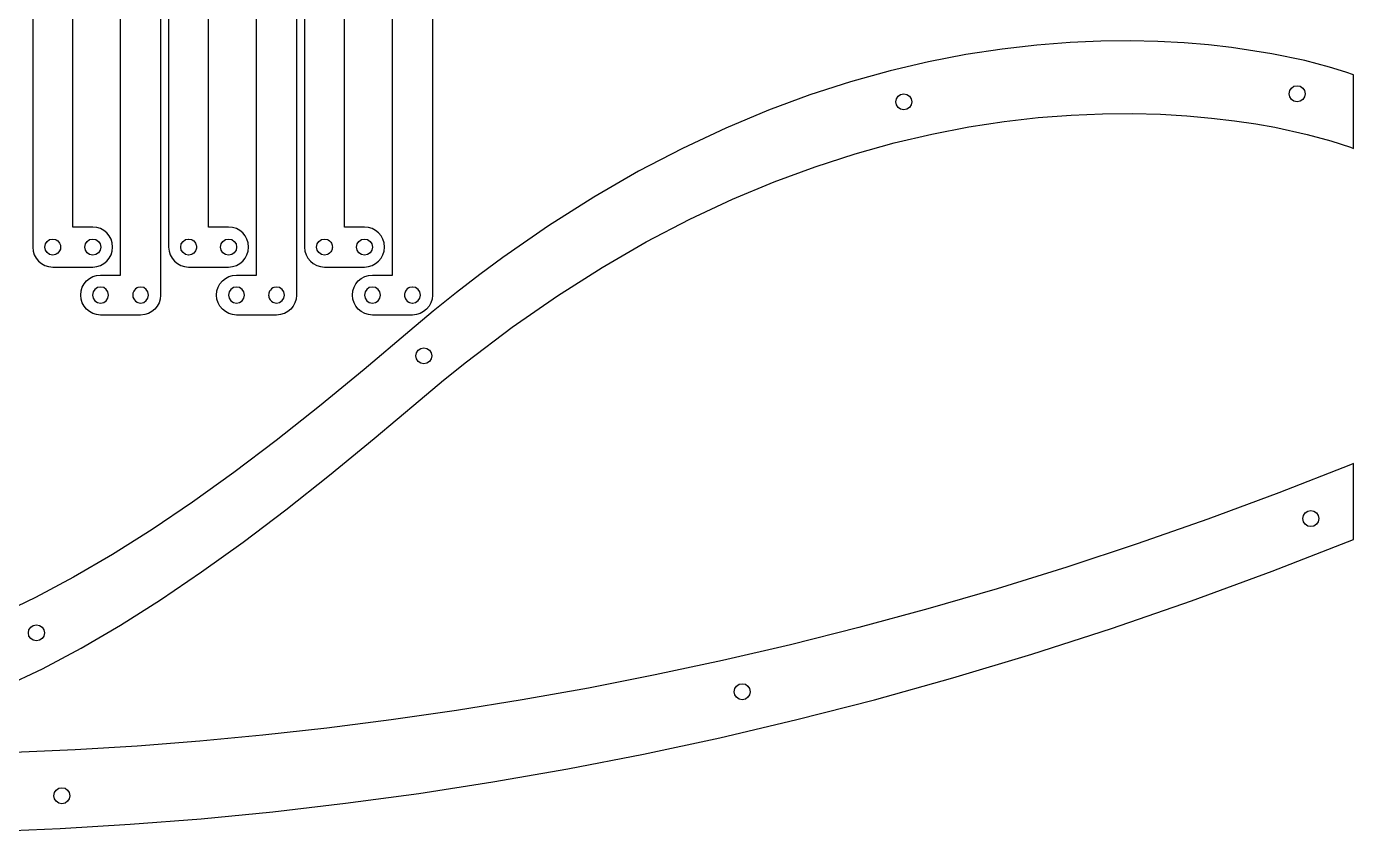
# Model space of a CAD drawing. Extents: x -265 to 665, y -93 to 439.
# Drawn here: x 193.2 to 525.2, y -92 to 109.2 of the extents above; entities that cross this region are included whole.
import ezdxf

# ---------------------------------------------------------------- set-up
doc = ezdxf.new("R2010")
doc.units = 0

msp = doc.modelspace()

# ---------------------------------------------------------------- linework, layer by layer
at = {"layer": 'Calque 1'}
for p, q in [((194.73, 330.577), (194.73, 54.0771)), ((228.729, 330.577), (228.729, 54.0771)), ((262.728, 330.577), (262.728, 54.0771)), ((204.729, 59.074), (204.729, 325.575)), ((238.728, 59.074), (238.728, 325.575)), ((272.727, 59.074), (272.727, 325.575)), ((226.729, 318.575), (226.729, 42.0751)), ((260.728, 318.575), (260.728, 42.0751)), ((294.727, 318.575), (294.727, 42.0751)), ((216.73, 47.0731), (216.73, 313.573)), ((250.728, 47.0731), (250.728, 313.573)), ((284.727, 47.0731), (284.727, 313.573)), ((437.229, 103.581), (428.206, 102.196)), ((445.92, 104.58), (437.229, 103.581)), ((454.263, 105.229), (445.92, 104.58)), ((461.957, 105.558), (454.263, 105.229)), ((469.283, 105.629), (461.957, 105.558)), ((476.228, 105.473), (469.283, 105.629)), ((482.779, 105.123), (476.228, 105.473)), ((488.918, 104.61), (482.779, 105.123)), ((494.633, 103.964), (488.918, 104.61)), ((504.729, 102.403), (494.633, 103.964)), ((418.872, 100.39), (409.244, 98.1283)), ((428.206, 102.196), (418.872, 100.39)), ((512.947, 100.691), (504.729, 102.403)), ((519.17, 99.0795), (512.947, 100.691)), ((409.244, 98.1283), (399.34, 95.3753)), ((523.276, 97.8201), (519.17, 99.0795)), ((525.152, 97.1639), (523.276, 97.8201)), ((525.152, 78.7497), (525.152, 97.1639)), ((399.34, 95.3753), (389.178, 92.0963)), ((509.047, 92.4128), (509.203, 93.1912)), ((509.203, 93.1912), (509.632, 93.827)), ((509.632, 93.827), (510.267, 94.2556)), ((510.267, 94.2556), (511.047, 94.4128)), ((511.047, 94.4128), (511.825, 94.2556)), ((511.825, 94.2556), (512.46, 93.827)), ((512.46, 93.827), (512.889, 93.1912)), ((512.889, 93.1912), (513.048, 92.4128)), ((389.178, 92.0963), (378.774, 88.2559)), ((410.635, 90.3707), (410.792, 91.1491)), ((410.792, 89.5921), (410.635, 90.3705)), ((410.792, 91.1491), (411.22, 91.7847)), ((411.22, 91.7847), (411.858, 92.2133)), ((411.858, 92.2133), (412.636, 92.3704)), ((412.636, 92.3704), (413.414, 92.2133)), ((413.414, 92.2133), (414.049, 91.7847)), ((414.049, 91.7847), (414.477, 91.1491)), ((414.477, 91.1491), (414.636, 90.3705)), ((414.636, 90.3707), (414.477, 89.5921)), ((509.203, 91.6344), (509.047, 92.4128)), ((509.632, 90.9989), (509.203, 91.6344)), ((510.267, 90.5702), (509.632, 90.9989)), ((511.047, 90.4131), (510.267, 90.5702)), ((511.825, 90.5702), (511.047, 90.4131)), ((512.46, 90.9989), (511.825, 90.5702)), ((512.889, 91.6344), (512.46, 90.9989)), ((513.048, 92.4128), (512.889, 91.6344)), ((378.774, 88.2559), (368.151, 83.8189)), ((411.22, 88.956), (410.792, 89.5921)), ((411.858, 88.5274), (411.22, 88.956)), ((412.636, 88.3702), (411.858, 88.5274)), ((413.414, 88.5274), (412.636, 88.3702)), ((414.049, 88.9563), (413.414, 88.5274)), ((414.477, 89.5921), (414.049, 88.9563)), ((437.761, 85.4519), (446.301, 86.4321)), ((446.301, 86.4321), (454.501, 87.069)), ((454.501, 87.069), (462.335, 87.3979)), ((462.335, 87.3979), (469.786, 87.4537)), ((469.786, 87.4537), (476.837, 87.2714)), ((476.837, 87.2714), (483.473, 86.8859)), ((483.473, 86.8859), (489.674, 86.3316)), ((489.674, 86.3316), (495.424, 85.6432)), ((368.151, 83.8189), (357.322, 78.7505)), ((419.711, 82.32), (428.889, 84.093)), ((428.889, 84.093), (437.761, 85.4519)), ((495.424, 85.6432), (500.707, 84.8555)), ((500.707, 84.8555), (505.504, 84.0035)), ((505.504, 84.0035), (513.582, 82.2446)), ((400.489, 77.3908), (410.236, 80.0978)), ((410.236, 80.0978), (419.711, 82.32)), ((513.582, 82.2446), (519.519, 80.6444)), ((519.519, 80.6444), (524.43, 79.0307)), ((357.322, 78.7505), (346.307, 73.0154)), ((390.485, 74.1642), (400.489, 77.3908)), ((524.43, 79.0307), (525.152, 78.7497)), ((380.238, 70.382), (390.485, 74.1642)), ((346.307, 73.0154), (335.126, 66.5784)), ((369.768, 66.0095), (380.238, 70.382)), ((335.126, 66.5784), (323.794, 59.4045)), ((359.092, 61.0113), (369.768, 66.0095)), ((348.228, 55.3521), (359.092, 61.0113)), ((209.729, 59.0746), (204.729, 59.0746)), ((210.74, 58.9732), (209.72982, 59.074535)), ((211.679, 58.6827), (210.739466, 58.973212)), ((212.528, 58.2229), (211.678689, 58.682745)), ((213.268, 57.6133), (212.528491, 58.222899)), ((213.878, 56.8738), (213.268401, 57.613309)), ((214.337, 56.0242), (213.877155, 56.873776)), ((243.728, 59.0746), (238.728, 59.0746)), ((244.739, 58.9732), (243.72882, 59.074535)), ((245.678, 58.6827), (244.738466, 58.973212)), ((246.528, 58.2229), (245.678424, 58.682745)), ((247.267, 57.6133), (246.527755, 58.222899)), ((247.876, 56.8738), (247.266403, 57.613309)), ((248.336, 56.0242), (247.876155, 56.873776)), ((277.727, 59.0746), (272.727, 59.0746)), ((278.737, 58.9732), (277.72682, 59.074535)), ((279.677, 58.6827), (278.737466, 58.973212)), ((280.527, 58.2229), (279.677424, 58.682745)), ((281.266, 57.6133), (280.526755, 58.222899)), ((281.875, 56.8738), (281.265401, 57.613309)), ((282.335, 56.0242), (281.875155, 56.873776)), ((323.794, 59.4045), (312.332, 51.4585)), ((194.73, 54.0771), (194.831335, 53.06666)), ((197.905, 53.3014), (197.748896, 54.077422)), ((197.749, 54.0774), (197.905633, 54.853951)), ((198.331, 52.6672), (197.904492, 53.301405)), ((197.905, 54.854), (198.331772, 55.488205)), ((198.332, 55.4882), (198.965412, 55.91656)), ((198.966, 55.9165), (199.741757, 56.075514)), ((199.741, 56.0755), (199.76, 56.0755)), ((199.76, 56.0755), (200.447122, 55.937123)), ((200.447, 55.9372), (200.616598, 55.860735)), ((200.617, 55.8607), (201.022606, 55.587386)), ((201.022, 55.5874), (201.278381, 55.320171)), ((201.279, 55.3201), (201.453096, 55.061073)), ((201.648, 53.5808), (201.451679, 53.090792)), ((201.453, 55.0611), (201.647469, 54.576384)), ((201.647, 54.5764), (201.687746, 54.376111)), ((201.688, 53.7803), (201.647783, 53.580804)), ((201.688, 54.3761), (201.711812, 54.078444)), ((201.712, 54.0763), (201.688187, 53.780232)), ((201.712, 54.0785), (201.712, 54.0758)), ((207.906, 53.2987), (207.748838, 54.077103)), ((207.749, 54.0771), (207.906427, 54.855503)), ((207.906, 54.8555), (208.334624, 55.491028)), ((208.335, 52.6629), (207.906376, 53.298693)), ((208.335, 55.4911), (208.970528, 55.919724)), ((208.97, 55.9197), (209.748403, 56.076862)), ((209.749, 56.0769), (210.527403, 55.919738)), ((210.527, 55.9197), (211.162793, 55.49134)), ((211.163, 55.4913), (211.59136, 54.855507)), ((211.592, 53.2985), (211.163376, 52.662707)), ((211.591, 54.8555), (211.748162, 54.077097)), ((211.748, 54.0771), (211.591102, 53.298432)), ((211.748, 54.0771), (211.748, 54.0771)), ((214.628, 55.0847), (214.337752, 56.024234)), ((214.729, 54.0745), (214.627665, 55.08468)), ((214.628, 53.0643), (214.729335, 54.07448)), ((228.729, 54.0771), (228.830335, 53.06666)), ((231.904, 53.3014), (231.747631, 54.077422)), ((231.748, 54.0774), (231.904633, 54.853951)), ((232.33, 52.6672), (231.903757, 53.301405)), ((231.904, 54.854), (232.330772, 55.488205)), ((232.331, 55.4882), (232.964412, 55.91656)), ((232.965, 55.9165), (233.740757, 56.075514)), ((233.74, 56.0755), (233.759, 56.0755)), ((233.759, 56.0755), (234.446122, 55.937123)), ((234.446, 55.9372), (234.615598, 55.860735)), ((234.616, 55.8607), (235.021606, 55.587386)), ((235.021, 55.5874), (235.277381, 55.320171)), ((235.278, 55.3201), (235.452096, 55.061073)), ((235.647, 53.5808), (235.450679, 53.090792)), ((235.452, 55.0611), (235.646469, 54.576384)), ((235.646, 54.5764), (235.68701, 54.376111)), ((235.687, 53.7803), (235.646783, 53.580804)), ((235.687, 54.3761), (235.710813, 54.078444)), ((235.711, 54.0763), (235.687188, 53.780232)), ((235.711, 54.0785), (235.711, 54.0758)), ((241.748, 54.0771), (241.905162, 54.855503)), ((241.905, 53.2987), (241.748102, 54.077103)), ((242.333, 52.6629), (241.904376, 53.298693)), ((241.905, 54.8555), (242.333624, 55.491028)), ((242.334, 55.4911), (242.969793, 55.919724)), ((242.97, 55.9197), (243.748139, 56.076862)), ((243.748, 56.0769), (244.526403, 55.919738)), ((244.526, 55.9197), (245.161793, 55.49134)), ((245.59, 53.2985), (245.161376, 52.662707)), ((245.162, 55.4913), (245.590624, 54.855507)), ((245.59, 54.8555), (245.746898, 54.077097)), ((245.747, 54.0771), (245.590102, 53.298432)), ((245.747, 54.0771), (245.747, 54.0771)), ((248.627, 55.0847), (248.336488, 56.024234)), ((248.728, 54.0745), (248.626929, 55.08468)), ((248.627, 53.0643), (248.728071, 54.07448)), ((262.728, 54.0771), (262.829335, 53.06666)), ((265.903, 53.3014), (265.746631, 54.077422)), ((265.747, 54.0774), (265.903633, 54.853951)), ((265.903, 54.854), (266.329772, 55.488205)), ((266.33, 52.6672), (265.903492, 53.301405)), ((266.33, 55.4882), (266.963412, 55.91656)), ((266.964, 55.9165), (267.739757, 56.075514)), ((267.739, 56.0755), (267.758, 56.0755)), ((267.758, 56.0755), (268.445122, 55.937123)), ((268.445, 55.9372), (268.614598, 55.860735)), ((268.615, 55.8607), (269.020606, 55.587386)), ((269.02, 55.5874), (269.276381, 55.320171)), ((269.277, 55.3201), (269.451096, 55.061073)), ((269.646, 53.5808), (269.449679, 53.090792)), ((269.451, 55.0611), (269.645469, 54.576384)), ((269.645, 54.5764), (269.685746, 54.376111)), ((269.686, 53.7803), (269.645783, 53.580804)), ((269.686, 54.3761), (269.709812, 54.078444)), ((269.71, 54.0763), (269.686187, 53.780232)), ((269.71, 54.0785), (269.71, 54.0758)), ((275.747, 54.0771), (275.904162, 54.855503)), ((275.904, 53.2987), (275.747102, 54.077103)), ((276.332, 52.6629), (275.903376, 53.298693)), ((275.904, 54.8555), (276.332624, 55.491028)), ((276.333, 55.4911), (276.968793, 55.919724)), ((276.968, 55.9197), (277.746403, 56.076862)), ((277.747, 56.0769), (278.525139, 55.919738)), ((278.525, 55.9197), (279.160793, 55.49134)), ((279.589, 53.2985), (279.160376, 52.662707)), ((279.161, 55.4913), (279.589624, 54.855507)), ((279.589, 54.8555), (279.746162, 54.077097)), ((279.747, 54.0771), (279.589838, 53.298432)), ((279.747, 54.0771), (279.747, 54.0771)), ((282.626, 55.0847), (282.335488, 56.024234)), ((282.727, 54.0745), (282.625929, 55.08468)), ((282.626, 53.0643), (282.727071, 54.07448)), ((337.193, 48.9963), (348.228, 55.3521)), ((194.832, 53.0667), (195.120131, 52.132987)), ((195.12, 52.133), (195.125027, 52.120035)), ((195.125, 52.12), (195.579289, 51.281801)), ((195.579, 51.2818), (195.584027, 51.271217)), ((195.584, 51.2712), (196.19016, 50.536188)), ((196.19, 50.5362), (196.929509, 49.926601)), ((196.93, 49.9266), (197.776401, 49.468342)), ((198.964, 52.2385), (198.331117, 52.667124)), ((199.739, 52.079), (198.964036, 52.238544)), ((199.763, 52.079), (199.739, 52.079)), ((200.444, 52.2163), (199.763493, 52.078981)), ((200.619, 52.2949), (200.443846, 52.216319)), ((201.022, 52.5669), (200.618776, 52.294909)), ((201.282, 52.8397), (201.022179, 52.566915)), ((201.451, 53.0908), (201.281402, 52.839711)), ((208.97, 52.2343), (208.334207, 52.662924)), ((209.749, 52.0772), (208.970597, 52.234362)), ((210.527, 52.2343), (209.748332, 52.077138)), ((211.163, 52.6627), (210.527472, 52.23434)), ((211.679, 49.466), (212.528311, 49.925845)), ((212.528, 49.9258), (213.267509, 50.535399)), ((213.268, 50.5354), (213.877599, 51.274909)), ((213.878, 51.2749), (214.337845, 52.124476)), ((214.337, 52.1245), (214.627248, 53.064299)), ((228.831, 53.0667), (229.119131, 52.132987)), ((229.119, 52.133), (229.124027, 52.120035)), ((229.124, 52.12), (229.578289, 51.281801)), ((229.578, 51.2818), (229.583027, 51.271217)), ((229.583, 51.2712), (230.18916, 50.536188)), ((230.189, 50.5362), (230.928509, 49.926601)), ((230.929, 49.9266), (231.775401, 49.468342)), ((232.963, 52.2385), (232.330117, 52.667124)), ((233.738, 52.079), (232.963036, 52.238544)), ((233.762, 52.079), (233.738, 52.079)), ((234.443, 52.2163), (233.762493, 52.078981)), ((234.618, 52.2949), (234.442846, 52.216319)), ((235.021, 52.5669), (234.617776, 52.294909)), ((235.281, 52.8397), (235.021179, 52.566915)), ((235.45, 53.0908), (235.280402, 52.839711)), ((242.969, 52.2343), (242.333207, 52.662924)), ((243.748, 52.0772), (242.969597, 52.234362)), ((244.526, 52.2343), (243.747332, 52.077138)), ((245.162, 52.6627), (244.526472, 52.23434)), ((245.678, 49.466), (246.527576, 49.925845)), ((246.528, 49.9258), (247.267245, 50.535399)), ((247.267, 50.5354), (247.876597, 51.274909)), ((247.876, 51.2749), (248.335845, 52.124476)), ((248.336, 52.1245), (248.626512, 53.064299)), ((262.83, 53.0667), (263.118131, 52.132987)), ((263.118, 52.133), (263.123027, 52.120035)), ((263.123, 52.12), (263.577289, 51.281801)), ((263.577, 51.2818), (263.582027, 51.271217)), ((263.582, 51.2712), (264.188168, 50.536188)), ((264.188, 50.5362), (264.927509, 49.926601)), ((264.928, 49.9266), (265.774401, 49.468342)), ((266.962, 52.2385), (266.329382, 52.667124)), ((267.737, 52.079), (266.962036, 52.238544)), ((267.761, 52.079), (267.737, 52.079)), ((268.441, 52.2163), (267.760493, 52.078981)), ((268.617, 52.2949), (268.441846, 52.216319)), ((269.02, 52.5669), (268.616776, 52.294909)), ((269.28, 52.8397), (269.020179, 52.566915)), ((269.449, 53.0908), (269.279402, 52.839711)), ((276.968, 52.2343), (276.332207, 52.662924)), ((277.747, 52.0772), (276.968332, 52.234362)), ((278.525, 52.2343), (277.746597, 52.077138)), ((279.161, 52.6627), (278.525472, 52.23434)), ((279.677, 49.466), (280.526576, 49.925845)), ((280.527, 49.9258), (281.266245, 50.535399)), ((281.266, 50.5354), (281.875599, 51.274909)), ((281.875, 51.2749), (282.334845, 52.124476)), ((282.335, 52.1245), (282.625512, 53.064299)), ((312.332, 51.4585), (306.556, 47.185)), ((197.776, 49.4684), (197.77891, 49.465225)), ((197.779, 49.4652), (197.779, 49.4652)), ((197.779, 49.4652), (197.782, 49.4652)), ((197.782, 49.4652), (198.71783, 49.175746)), ((198.718, 49.1757), (198.721, 49.1757)), ((198.721, 49.1757), (198.721, 49.1757)), ((198.721, 49.1757), (198.721, 49.1757)), ((198.721, 49.1757), (199.72985, 49.074354)), ((199.73, 49.0744), (199.73, 49.0741)), ((199.73, 49.0741), (209.729, 49.0741)), ((208.93, 46.2209), (209.779311, 46.680745)), ((209.729, 49.0741), (210.73918, 49.175446)), ((209.78, 46.6807), (210.719534, 46.971212)), ((210.719, 46.9712), (211.72918, 47.072535)), ((210.74, 49.1755), (211.679534, 49.466012)), ((211.729, 47.0726), (216.73, 47.0726)), ((231.775, 49.4684), (231.77791, 49.465225)), ((231.778, 49.4652), (231.778, 49.4652)), ((231.778, 49.4652), (231.781, 49.4652)), ((231.781, 49.4652), (232.71683, 49.175746)), ((232.717, 49.1757), (232.72, 49.1757)), ((232.72, 49.1757), (232.72, 49.1757)), ((232.72, 49.1757), (232.72, 49.1757)), ((232.72, 49.1757), (233.72885, 49.074354)), ((233.728, 49.0741), (243.728, 49.0741)), ((233.729, 49.0744), (233.729, 49.0741)), ((242.929, 46.2209), (243.778311, 46.680745)), ((243.728, 49.0741), (244.73818, 49.175446)), ((243.779, 46.6807), (244.718799, 46.971212)), ((244.718, 46.9712), (245.72791, 47.072535)), ((244.739, 49.1755), (245.678534, 49.466012)), ((245.728, 47.0726), (250.728, 47.0726)), ((265.774, 49.4684), (265.77691, 49.465225)), ((265.777, 49.4652), (265.777, 49.4652)), ((265.777, 49.4652), (265.78, 49.4652)), ((265.78, 49.4652), (266.71583, 49.175746)), ((266.716, 49.1757), (266.719, 49.1757)), ((266.719, 49.1757), (266.719, 49.1757)), ((266.719, 49.1757), (266.719, 49.1757)), ((266.719, 49.1757), (267.72785, 49.074354)), ((267.727, 49.0741), (277.727, 49.0741)), ((267.728, 49.0744), (267.728, 49.0741)), ((276.928, 46.2209), (277.777311, 46.680745)), ((277.727, 49.0741), (278.73718, 49.175446)), ((277.778, 46.6807), (278.717799, 46.971212)), ((278.717, 46.9712), (279.72691, 47.072535)), ((278.737, 49.1755), (279.676534, 49.466012)), ((279.727, 47.0726), (284.727, 47.0726)), ((306.556, 47.185), (300.757, 42.7053)), ((326.003, 41.9089), (337.193, 48.9963)), ((206.831, 43.0826), (207.121248, 44.022399)), ((207.121, 44.0224), (207.580845, 44.871711)), ((207.581, 44.8718), (208.190599, 45.611309)), ((208.191, 45.6113), (208.930509, 46.220899)), ((210.297, 43.4893), (209.868376, 42.853507)), ((210.933, 43.9177), (210.297207, 43.48934)), ((211.711, 44.0748), (210.932861, 43.917638)), ((212.489, 43.9177), (211.710597, 44.074862)), ((213.125, 43.489), (212.489207, 43.917624)), ((213.554, 42.8535), (213.125376, 43.489028)), ((220.18, 43.3184), (220.005904, 43.059373)), ((220.437, 43.5856), (220.180619, 43.318371)), ((220.842, 43.8589), (220.436394, 43.585586)), ((221.012, 43.9351), (220.842402, 43.8589)), ((221.699, 44.0735), (221.011878, 43.935123)), ((221.718, 44.0735), (221.699, 44.0735)), ((222.494, 43.9145), (221.717978, 44.073514)), ((223.127, 43.4861), (222.493853, 43.91446)), ((223.554, 42.8519), (223.126963, 43.486105)), ((240.83, 43.0826), (241.120512, 44.022399)), ((241.121, 44.0224), (241.580845, 44.871711)), ((241.58, 44.8718), (242.189335, 45.611309)), ((242.19, 45.6113), (242.929509, 46.220899)), ((244.296, 43.4893), (243.86764, 42.853507)), ((244.932, 43.9177), (244.296207, 43.48934)), ((245.71, 44.0748), (244.931597, 43.917638)), ((246.488, 43.9177), (245.709597, 44.074862)), ((247.124, 43.489), (246.488472, 43.917624)), ((247.553, 42.8535), (247.124378, 43.489028)), ((254.179, 43.3184), (254.004904, 43.059373)), ((254.436, 43.5856), (254.179619, 43.318371)), ((254.841, 43.8589), (254.435394, 43.585586)), ((255.011, 43.9351), (254.841402, 43.8589)), ((255.698, 44.0735), (255.010878, 43.935123)), ((255.717, 44.0735), (255.698, 44.0735)), ((256.493, 43.9145), (255.717243, 44.073514)), ((257.126, 43.4861), (256.492853, 43.91446)), ((257.553, 42.8519), (257.125963, 43.486105)), ((274.829, 43.0826), (275.119512, 44.022399)), ((275.12, 44.0224), (275.579845, 44.871711)), ((275.579, 44.8718), (276.188599, 45.611309)), ((276.189, 45.6113), (276.928245, 46.220899)), ((278.295, 43.4893), (277.86664, 42.853507)), ((278.931, 43.9177), (278.295207, 43.48934)), ((279.709, 44.0748), (278.930597, 43.917638)), ((280.487, 43.9177), (279.708597, 44.074862)), ((281.123, 43.489), (280.487472, 43.917624)), ((281.552, 42.8535), (281.123111, 43.489028)), ((288.178, 43.3184), (288.003904, 43.059373)), ((288.435, 43.5856), (288.178619, 43.318371)), ((288.84, 43.8589), (288.434394, 43.585586)), ((289.01, 43.9351), (288.840402, 43.8589)), ((289.697, 44.0735), (289.009878, 43.935123)), ((289.716, 44.0735), (289.697, 44.0735)), ((290.492, 43.9145), (289.716243, 44.073514)), ((291.125, 43.4861), (290.491853, 43.91446)), ((291.552, 42.8519), (291.124963, 43.486105)), ((206.831, 41.0623), (206.729665, 42.07248)), ((206.73, 42.0725), (206.831335, 43.08268)), ((207.121, 40.1225), (206.830752, 41.062299)), ((207.581, 39.2729), (207.121155, 40.122476)), ((209.868, 42.8535), (209.710838, 42.075097)), ((209.711, 42.0751), (209.868162, 41.296432)), ((209.711, 42.0751), (209.711, 42.0751)), ((209.868, 41.2964), (210.296624, 40.660607)), ((210.297, 40.6606), (210.932528, 40.23224)), ((210.932, 40.2323), (211.710403, 40.075138)), ((211.711, 40.0751), (212.489668, 40.232262)), ((212.49, 40.2323), (213.125793, 40.660924)), ((213.125, 40.6609), (213.553624, 41.296693)), ((213.711, 42.0751), (213.553838, 42.853503)), ((213.554, 41.2967), (213.710898, 42.075103)), ((219.747, 42.0767), (219.747, 42.0741)), ((219.747, 42.0746), (219.770813, 41.778267)), ((219.771, 42.3744), (219.747187, 42.076744)), ((219.771, 41.7782), (219.811217, 41.578704)), ((219.812, 42.5746), (219.771254, 42.374311)), ((219.811, 41.5788), (220.007321, 41.088792)), ((220.006, 43.0594), (219.811531, 42.574684)), ((220.008, 41.0887), (220.177598, 40.837611)), ((220.177, 40.8377), (220.436821, 40.564915)), ((220.437, 40.5649), (220.840224, 40.292909)), ((220.84, 40.2929), (221.015154, 40.214319)), ((221.015, 40.2143), (221.695507, 40.077246)), ((221.696, 40.0772), (221.72, 40.0772)), ((221.72, 40.0772), (222.495228, 40.236479)), ((222.495, 40.2365), (223.127618, 40.665124)), ((223.128, 40.6651), (223.554508, 41.299305)), ((223.71, 42.0754), (223.553631, 42.851951)), ((223.554, 41.2994), (223.710104, 42.075422)), ((226.334, 40.118), (225.879711, 39.279801)), ((226.339, 40.131), (226.333973, 40.118035)), ((226.627, 41.0647), (226.338869, 40.130987)), ((226.728, 42.0751), (226.626665, 41.06466)), ((240.83, 41.0623), (240.728665, 42.07248)), ((240.729, 42.0725), (240.830335, 43.08268)), ((241.121, 40.1225), (240.830488, 41.062299)), ((241.58, 39.2729), (241.120155, 40.122476)), ((243.71, 42.0751), (243.866898, 41.296432)), ((243.71, 42.0751), (243.71, 42.0751)), ((243.868, 42.8535), (243.710838, 42.075097)), ((243.867, 41.2964), (244.295624, 40.660607)), ((244.296, 40.6606), (244.931528, 40.23224)), ((244.931, 40.2323), (245.709668, 40.075138)), ((245.71, 40.0751), (246.488403, 40.232262)), ((246.488, 40.2323), (247.123793, 40.660924)), ((247.124, 40.6609), (247.552622, 41.296693)), ((247.71, 42.0751), (247.552573, 42.853503)), ((247.553, 41.2967), (247.710162, 42.075103)), ((253.746, 42.0767), (253.746, 42.0741)), ((253.77, 42.3744), (253.746188, 42.076744)), ((253.747, 42.0746), (253.770813, 41.778267)), ((253.77, 41.7782), (253.810217, 41.578704)), ((253.811, 42.5746), (253.770254, 42.374311)), ((254.005, 43.0594), (253.810531, 42.574684)), ((253.811, 41.5788), (254.007321, 41.088792)), ((254.007, 41.0887), (254.176598, 40.837611)), ((254.176, 40.8377), (254.435556, 40.564915)), ((254.436, 40.5649), (254.839489, 40.292909)), ((254.84, 40.2929), (255.015154, 40.214319)), ((255.015, 40.2143), (255.695507, 40.077246)), ((255.695, 40.0772), (255.719, 40.0772)), ((255.719, 40.0772), (256.493964, 40.236479)), ((256.494, 40.2365), (257.126618, 40.665124)), ((257.127, 40.6651), (257.553508, 41.299305)), ((257.709, 42.0754), (257.552631, 42.851951)), ((257.553, 41.2994), (257.709104, 42.075422)), ((260.333, 40.118), (259.878976, 39.279801)), ((260.338, 40.131), (260.332973, 40.118035)), ((260.626, 41.0647), (260.337869, 40.130987)), ((260.727, 42.0751), (260.625665, 41.06466)), ((274.829, 41.0623), (274.727665, 42.07248)), ((274.728, 42.0725), (274.829335, 43.08268)), ((275.12, 40.1225), (274.829488, 41.062299)), ((275.579, 39.2729), (275.119155, 40.122476)), ((277.866, 42.8535), (277.708838, 42.075097)), ((277.709, 42.0751), (277.866162, 41.296432)), ((277.709, 42.0751), (277.709, 42.0751)), ((277.866, 41.2964), (278.29436, 40.660607)), ((278.295, 40.6606), (278.930528, 40.23224)), ((278.93, 40.2323), (279.708668, 40.075138)), ((279.709, 40.0751), (280.487403, 40.232262)), ((280.487, 40.2323), (281.122793, 40.660924)), ((281.123, 40.6609), (281.551624, 41.296693)), ((281.709, 42.0751), (281.551838, 42.853503)), ((281.552, 41.2967), (281.709162, 42.075103)), ((287.745, 42.0767), (287.745, 42.0741)), ((287.745, 42.0746), (287.768813, 41.778267)), ((287.769, 42.3744), (287.745187, 42.076744)), ((287.769, 41.7782), (287.809217, 41.578704)), ((287.81, 42.5746), (287.769254, 42.374311)), ((287.809, 41.5788), (288.005321, 41.088792)), ((288.004, 43.0594), (287.809531, 42.574684)), ((288.006, 41.0887), (288.175598, 40.837611)), ((288.175, 40.8377), (288.434821, 40.564915)), ((288.435, 40.5649), (288.838224, 40.292909)), ((288.838, 40.2929), (289.013154, 40.214319)), ((289.014, 40.2143), (289.694507, 40.077246)), ((289.694, 40.0772), (289.718, 40.0772)), ((289.718, 40.0772), (290.492964, 40.236479)), ((290.493, 40.2365), (291.125618, 40.665124)), ((291.125, 40.6651), (291.551508, 41.299305)), ((291.708, 42.0754), (291.551367, 42.851951)), ((291.552, 41.2994), (291.708369, 42.075422)), ((294.332, 40.118), (293.877711, 39.279801)), ((294.337, 40.131), (294.331973, 40.118035)), ((294.625, 41.0647), (294.337134, 40.130987)), ((294.726, 42.0751), (294.624665, 41.06466)), ((300.757, 42.7053), (294.931, 38.015)), ((314.679, 34.0545), (326.003, 41.9089)), ((208.191, 38.5334), (207.581401, 39.272909)), ((208.93, 37.9238), (208.190491, 38.533399)), ((209.78, 37.464), (208.930689, 37.923845)), ((210.719, 37.1734), (209.779466, 37.463912)), ((211.729, 37.0721), (210.71882, 37.173435)), ((221.729, 37.0721), (211.729, 37.0721)), ((221.729, 37.0724), (221.729, 37.0721)), ((222.738, 37.1737), (221.72941, 37.072365)), ((222.741, 37.1737), (222.738, 37.1737)), ((222.738, 37.1737), (222.738, 37.1737)), ((222.738, 37.1737), (222.738, 37.1737)), ((223.677, 37.4632), (222.74117, 37.173746)), ((223.68, 37.4632), (223.677, 37.4632)), ((223.683, 37.4661), (223.679825, 37.46319)), ((223.68, 37.4632), (223.68, 37.4632)), ((224.529, 37.9246), (223.682864, 37.466078)), ((225.269, 38.5342), (224.529226, 37.924601)), ((225.875, 39.2689), (225.269105, 38.534153)), ((225.88, 39.2798), (225.874973, 39.268952)), ((242.19, 38.5334), (241.580665, 39.272909)), ((242.929, 37.9238), (242.189491, 38.533399)), ((243.779, 37.464), (242.929689, 37.923845)), ((244.718, 37.1734), (243.778201, 37.463912)), ((245.728, 37.0721), (244.71809, 37.173435)), ((255.728, 37.0721), (245.728, 37.0721)), ((255.728, 37.0724), (255.728, 37.0721)), ((256.737, 37.1737), (255.72815, 37.072365)), ((256.74, 37.1737), (256.737, 37.1737)), ((256.737, 37.1737), (256.737, 37.1737)), ((256.737, 37.1737), (256.737, 37.1737)), ((257.676, 37.4632), (256.74017, 37.173746)), ((257.678, 37.4632), (257.676, 37.4632)), ((257.678, 37.4632), (257.678, 37.4632)), ((257.682, 37.4661), (257.678825, 37.46319)), ((258.528, 37.9246), (257.681599, 37.466078)), ((259.268, 38.5342), (258.528491, 37.924601)), ((259.874, 39.2689), (259.26784, 38.534153)), ((259.879, 39.2798), (259.873973, 39.268952)), ((276.189, 38.5334), (275.579401, 39.272909)), ((276.928, 37.9238), (276.188755, 38.533399)), ((277.778, 37.464), (276.928689, 37.923845)), ((278.717, 37.1734), (277.777201, 37.463912)), ((279.727, 37.0721), (278.71709, 37.173435)), ((289.727, 37.0721), (279.727, 37.0721)), ((294.931, 38.015), (289.083, 33.1097)), ((289.727, 37.0724), (289.727, 37.0721)), ((290.736, 37.1737), (289.72715, 37.072365)), ((290.739, 37.1737), (290.736, 37.1737)), ((290.736, 37.1737), (290.736, 37.1737)), ((290.736, 37.1737), (290.736, 37.1737)), ((291.675, 37.4632), (290.73917, 37.173746)), ((291.677, 37.4632), (291.675, 37.4632)), ((291.677, 37.4632), (291.677, 37.4632)), ((291.681, 37.4661), (291.677825, 37.46319)), ((292.527, 37.9246), (291.680599, 37.466078)), ((293.266, 38.5342), (292.526491, 37.924601)), ((293.873, 39.2689), (293.26684, 38.534153)), ((293.878, 39.2798), (293.872973, 39.268952)), ((303.233, 25.3976), (314.679, 34.0545)), ((289.083, 33.1094), (277.616, 23.4265)), ((290.573, 26.8581), (290.732, 27.636)), ((290.732, 26.0802), (290.573, 26.8581)), ((290.732, 27.636), (291.16, 28.2736)), ((291.16, 28.2736), (291.795, 28.6996)), ((291.795, 28.6996), (292.573, 28.8584)), ((292.573, 28.8584), (293.351, 28.7023)), ((293.351, 28.7023), (293.989, 28.2736)), ((293.989, 28.2736), (294.417, 27.636)), ((294.417, 27.636), (294.573, 26.8581)), ((294.573, 26.8581), (294.417, 26.0802)), ((277.616, 23.4265), (266.469, 14.2984)), ((291.16, 25.4426), (290.732, 26.0802)), ((291.795, 25.014), (291.16, 25.4426)), ((292.573, 24.8579), (291.795, 25.014)), ((293.351, 25.014), (292.573, 24.8579)), ((293.989, 25.4426), (293.351, 25.014)), ((294.417, 26.0802), (293.989, 25.4426)), ((297.471, 20.7568), (303.233, 25.3976)), ((291.687, 15.9044), (297.471, 20.7568)), ((266.469, 14.2984), (255.614, 5.7338)), ((280.175, 6.18095), (291.687, 15.9044)), ((255.614, 5.7338), (245.032, -2.26189)), ((268.967, -2.99479), (280.175, 6.18095)), ((245.032, -2.26189), (234.7, -9.68609)), ((258.044, -11.6175), (268.967, -2.99479)), ((524.374, -0.396584), (506.499, -7.38951)), ((525.152, -0.065855), (524.374, -0.396584)), ((525.152, -19.0206), (525.152, -0.065855)), ((234.7, -9.68609), (224.595, -16.5335)), ((506.499, -7.38951), (488.719, -13.9723)), ((247.38, -19.682), (258.044, -11.6175)), ((512.489, -13.8374), (512.648, -13.0569)), ((512.648, -13.0569), (513.077, -12.4219)), ((513.077, -12.4219), (513.712, -11.9933)), ((513.712, -11.9933), (514.49, -11.8372)), ((514.492, -11.8372), (515.27, -11.9933)), ((515.27, -11.9933), (515.905, -12.4219)), ((515.905, -12.4219), (516.334, -13.0569)), ((516.334, -13.0569), (516.49, -13.8374)), ((224.595, -16.5335), (214.694, -22.7962)), ((488.719, -13.9723), (471.042, -20.1556)), ((512.648, -14.6153), (512.492, -13.8374)), ((513.077, -15.2503), (512.648, -14.6153)), ((513.712, -15.6789), (513.077, -15.2503)), ((514.492, -15.835), (513.712, -15.6789)), ((515.27, -15.6789), (514.49, -15.835)), ((515.905, -15.2503), (515.27, -15.6789)), ((516.334, -14.6153), (515.905, -15.2503)), ((516.49, -13.8374), (516.334, -14.6153)), ((236.952, -27.1777), (247.38, -19.682)), ((504.843, -26.9766), (525.152, -19.0206)), ((214.694, -22.7962), (204.975, -28.4688)), ((471.042, -20.1556), (453.469, -25.9447)), ((453.469, -25.9447), (436.004, -31.3475)), ((204.975, -28.4688), (195.415, -33.5515)), ((226.737, -34.0992), (236.952, -27.1777)), ((484.663, -34.4061), (504.843, -26.9766)), ((436.004, -31.3475), (418.655, -36.3799)), ((195.415, -33.5515), (185.992, -38.0309)), ((216.713, -40.4412), (226.737, -34.0992)), ((418.655, -36.3799), (401.423, -41.0418)), ((464.618, -41.3223), (484.663, -34.4061)), ((193.795, -43.1876), (193.638, -42.4097)), ((193.639, -42.4097), (193.796, -41.6318)), ((193.796, -41.6318), (194.225, -40.9968)), ((194.225, -40.9968), (194.861, -40.5682)), ((194.861, -40.5682), (195.639, -40.4095)), ((195.639, -40.4095), (196.417, -40.5682)), ((196.417, -40.5682), (197.053, -40.9968)), ((197.053, -40.9968), (197.481, -41.6318)), ((197.481, -41.6318), (197.638, -42.4097)), ((197.639, -42.4097), (197.482, -43.1876)), ((206.855, -46.1933), (216.713, -40.4412)), ((401.423, -41.0418), (384.312, -45.3492)), ((444.716, -47.7358), (464.618, -41.3223)), ((194.224, -43.8252), (193.795, -43.1876)), ((194.86, -44.2539), (194.224, -43.8252)), ((195.639, -44.41), (194.86, -44.2539)), ((196.417, -44.2539), (195.639, -44.41)), ((197.053, -43.8252), (196.417, -44.2539)), ((197.482, -43.1876), (197.053, -43.8252)), ((197.143, -51.35), (206.855, -46.1933)), ((384.312, -45.3492), (367.326, -49.3074)), ((367.326, -49.3074), (350.472, -52.9242)), ((424.963, -53.6598), (444.716, -47.7358)), ((187.551, -55.9035), (197.143, -51.35)), ((350.472, -52.9242), (333.753, -56.213)), ((333.753, -56.213), (317.174, -59.1763)), ((370.25, -57.0994), (370.406, -56.3215)), ((370.406, -56.3215), (370.834, -55.6865)), ((370.834, -55.6865), (371.472, -55.2579)), ((371.472, -55.2579), (372.25, -55.0991)), ((372.25, -55.0991), (373.028, -55.2579)), ((373.028, -55.2579), (373.665, -55.6865)), ((373.665, -55.6865), (374.091, -56.3215)), ((374.091, -56.3215), (374.25, -57.0994)), ((405.36, -59.1102), (424.963, -53.6598)), ((317.174, -59.1763), (300.736, -61.8275)), ((370.408, -57.8799), (370.25, -57.0994)), ((370.834, -58.5149), (370.408, -57.8799)), ((371.472, -58.9435), (370.834, -58.5149)), ((372.25, -59.0996), (371.472, -58.9435)), ((373.028, -58.9435), (372.25, -59.0996)), ((373.663, -58.5149), (373.028, -58.9435)), ((374.091, -57.8799), (373.663, -58.5149)), ((374.25, -57.0994), (374.091, -57.8799)), ((385.921, -64.0976), (405.36, -59.1102)), ((300.736, -61.8275), (284.445, -64.1743)), ((268.308, -66.2248), (252.326, -67.9896)), ((284.445, -64.1743), (268.308, -66.2248)), ((366.643, -68.6325), (385.921, -64.0976)), ((236.503, -69.4739), (220.845, -70.691)), ((252.326, -67.9896), (236.503, -69.4739)), ((347.54, -72.7309), (366.643, -68.6325)), ((205.355, -71.6461), (190.038, -72.3499)), ((220.845, -70.691), (205.355, -71.6461)), ((328.615, -76.406), (347.54, -72.7309)), ((291.319, -82.5311), (309.872, -79.6683)), ((309.872, -79.6683), (328.615, -76.406)), ((200.036, -83.1052), (200.193, -82.3274)), ((200.193, -82.3274), (200.621, -81.6897)), ((200.621, -81.6897), (201.257, -81.2611)), ((201.257, -81.2611), (202.036, -81.105)), ((202.036, -81.105), (202.814, -81.2611)), ((202.814, -81.2611), (203.45, -81.6897)), ((203.45, -81.6897), (203.878, -82.3274)), ((203.878, -82.3274), (204.036, -83.1052)), ((272.96, -85.0102), (291.319, -82.5311)), ((200.193, -83.8831), (200.036, -83.1052)), ((200.622, -84.5181), (200.193, -83.8831)), ((201.257, -84.9467), (200.622, -84.5181)), ((202.036, -85.1055), (201.257, -84.9467)), ((202.813, -84.9467), (202.035, -85.1055)), ((203.449, -84.5181), (202.813, -84.9467)), ((203.878, -83.8831), (203.449, -84.5181)), ((204.035, -83.1052), (203.878, -83.8831)), ((254.804, -87.1137), (272.96, -85.0102)), ((219.119, -90.249), (236.855, -88.8546)), ((236.855, -88.8546), (254.804, -87.1137)), ((184.311, -92.0481), (201.602, -91.3099)), ((201.602, -91.3099), (219.119, -90.249))]:
    msp.add_line(p, q, dxfattribs=at)

doc.saveas('drawing.dxf')
